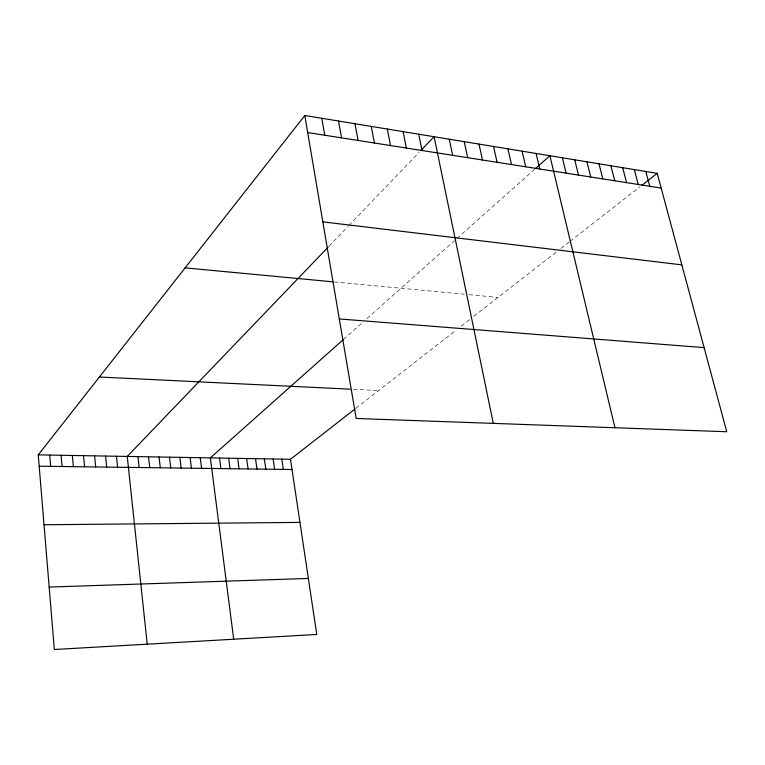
<?xml version="1.0" encoding="UTF-8"?>
<svg xmlns="http://www.w3.org/2000/svg" width="765" height="765" viewBox="0 0 765 765"><rect width="100%" height="100%" fill="white"/><g stroke="black" fill="none" stroke-linecap="round" stroke-linejoin="round"><path stroke-width="0.57" stroke-dasharray="3.83 2.87" d="M328.94 246.282L348.037 226.392M348.811 225.579L419.153 152.302M343.418 339.488L362.83 322.218M366.865 318.623L454.381 240.736M456.906 238.498L534.515 169.428M355.84 408.328L455.997 330.231M461.247 326.139L470.169 319.177M473.793 316.356L557.226 251.303M560.869 248.462L569.131 242.027M570.059 241.3L639.989 186.775M353.306 389.318L378.646 390.542M334.142 281.931L464.298 294.219M469.022 294.668L498.091 297.413"/><path stroke-width="1.15" d="M354.922 409.036L290.471 459.296L316.767 634.462L54.325 649.504L38.25 454.879L304.795 115.496L657.212 173.349L726.75 431.747L356.184 418.474L304.795 115.496M328.137 247.133L127.239 456.437L147.224 644.178M420.702 150.686L434.109 136.725L493.31 423.389M343.418 339.488L210.365 457.891L233.698 639.224M535.357 168.673L549.901 155.735L614.964 427.74M641.778 185.379L657.212 173.349M49.17 587.061L308.352 578.445M44.026 524.761L299.937 522.399M39.187 466.201L292.001 469.528M38.25 454.879L290.471 459.296M99.402 377.011L350.102 389.165M339.306 318.948L704.106 347.626M185.12 267.865L332.947 281.826M322.84 221.869L681.835 264.862M307.693 132.546L661.17 188.075M645.832 171.475L649.762 186.278M634.319 169.591L638.23 184.47M622.681 167.678L626.564 182.634M610.9 165.747L614.754 180.779M598.985 163.787L602.81 178.905M586.937 161.807L590.723 177.002M574.735 159.809L578.493 175.089M562.39 157.781L566.119 173.139M536.093 153.469L539.755 168.998M522.103 151.164L525.718 166.799M507.922 148.84L511.498 164.561M493.559 146.478L497.087 162.295M478.995 144.088L482.486 160M464.231 141.668L467.673 157.676M449.275 139.211L452.67 155.324M418.723 134.2L422.022 150.504M403.136 131.637L406.378 148.047M387.32 129.046L390.513 145.56M371.283 126.407L374.42 143.026M355.017 123.739L358.097 140.464M338.512 121.033L341.534 137.863M321.778 118.279L324.733 135.223M281.826 459.143L283.346 469.414M273.124 458.99L274.625 469.299M264.355 458.837L265.838 469.184M255.52 458.684L256.983 469.069M246.626 458.531L248.07 468.955M237.657 458.369L239.082 468.83M228.63 458.216L230.036 468.716M219.526 458.053L220.913 468.591M200.267 457.719L201.606 468.343M190.103 457.537L191.413 468.209M179.842 457.355L181.133 468.065M169.495 457.183L170.758 467.931M159.063 456.992L160.306 467.798M148.544 456.81L149.758 467.654M137.939 456.629L139.125 467.511M116.443 456.246L117.581 467.233M105.56 456.055L106.67 467.09M94.583 455.864L95.673 466.946M83.519 455.672L84.571 466.793M72.35 455.481L73.373 466.65M61.076 455.28L62.08 466.497M49.715 455.079L50.681 466.344"/></g></svg>
